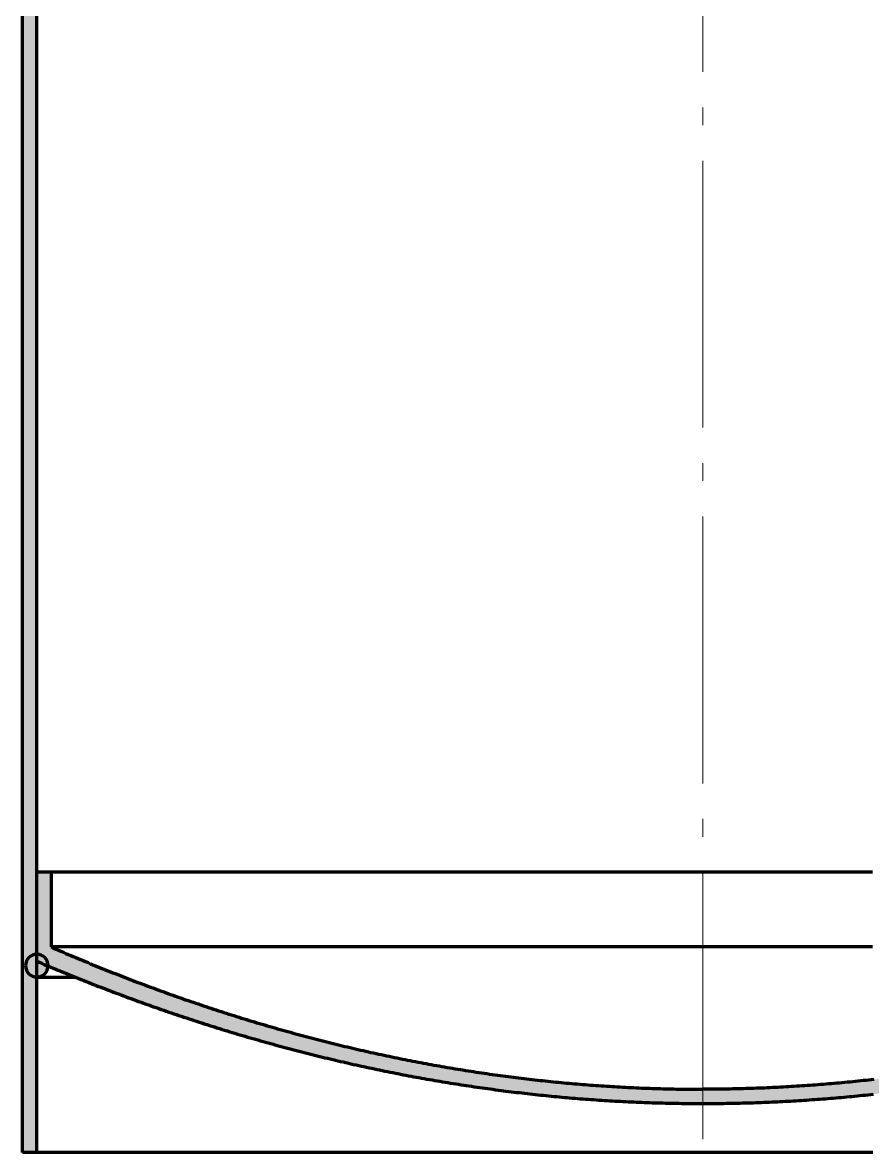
# Model space of a CAD drawing. Header units: millimetres. Extents: x 0 to 1554, y 0 to 420.
# Drawn here: x 203.2 to 251, y 147.6 to 211.1 of the extents above; entities that cross this region are included whole.
import ezdxf

# ---------------------------------------------------------------- set-up
doc = ezdxf.new("R2010")
doc.units = ezdxf.units.MM
doc.linetypes.add('IRAM-F-TRAZO-PUNTO', pattern=[20, 15, -2, 1, -2])
for name, color, linetype, lineweight in [('01-VISIBLE', 7, 'CONTINUOUS', 70), ('03-EJE', 1, 'IRAM-F-TRAZO-PUNTO', 18), ('05-RAYADO', 8, 'CONTINUOUS', 18)]:
    doc.layers.add(name, color=color, linetype=linetype, lineweight=lineweight)

msp = doc.modelspace()

# ---------------------------------------------------------------- hatches: boundary and pattern name
at = {"layer": '05-RAYADO'}
h = msp.add_hatch(color=7, dxfattribs=at)
h.dxf.hatch_style = 1
h.paths.add_polyline_path([(204.05, 147.625), (203.25, 147.625), (203.25, 305.768), (204.05, 308.268), (204.05, 311.268), (204.85, 311.268), (204.85, 308.268), (204.05, 305.768)])
h = msp.add_hatch(color=7, dxfattribs=at)
h.dxf.hatch_style = 1
h.paths.add_polyline_path([(278.95, 158.375), (278.858, 158.336), (278.766, 158.296), (278.674, 158.257), (278.581, 158.218), (278.489, 158.179), (278.397, 158.14), (278.304, 158.102), (278.212, 158.063), (278.12, 158.024), (278.027, 157.986), (277.935, 157.947), (277.842, 157.909), (277.75, 157.87), (277.657, 157.832), (277.565, 157.794), (277.472, 157.756), (277.379, 157.718), (277.287, 157.68), (277.194, 157.642), (277.101, 157.605), (277.008, 157.567), (276.915, 157.529), (276.822, 157.492), (276.73, 157.454), (276.637, 157.417), (276.544, 157.38), (276.451, 157.343), (276.358, 157.306), (276.264, 157.269), (276.171, 157.232), (276.078, 157.195), (275.985, 157.158), (275.892, 157.122), (275.799, 157.085), (275.705, 157.049), (275.612, 157.012), (275.519, 156.976), (275.425, 156.94), (275.332, 156.904), (275.238, 156.868), (275.145, 156.832), (275.051, 156.796), (274.958, 156.76), (274.864, 156.725), (274.771, 156.689), (274.677, 156.654), (274.583, 156.618), (274.489, 156.583), (274.396, 156.548), (274.302, 156.512), (274.208, 156.477), (274.114, 156.442), (274.02, 156.408), (273.926, 156.373), (273.833, 156.338), (273.739, 156.303), (273.645, 156.269), (273.55, 156.234), (273.456, 156.2), (273.362, 156.166), (273.268, 156.132), (273.174, 156.098), (273.08, 156.064), (272.985, 156.03), (272.891, 155.996), (272.797, 155.962), (272.703, 155.929), (272.608, 155.895), (272.514, 155.862), (272.419, 155.828), (272.325, 155.795), (272.23, 155.762), (272.136, 155.729), (272.041, 155.696), (271.947, 155.663), (271.852, 155.63), (271.757, 155.597), (271.663, 155.565), (271.568, 155.532), (271.473, 155.5), (271.378, 155.467), (271.284, 155.435), (271.189, 155.403), (271.094, 155.371), (270.999, 155.339), (270.904, 155.307), (270.809, 155.275), (270.714, 155.243), (270.619, 155.212), (270.524, 155.18), (270.429, 155.149), (270.334, 155.117), (270.239, 155.086), (270.143, 155.055), (270.048, 155.024), (269.953, 154.993), (269.858, 154.962), (269.762, 154.931), (269.667, 154.901), (269.572, 154.87), (269.476, 154.839), (269.381, 154.809), (269.285, 154.779), (269.19, 154.749), (269.094, 154.718), (268.999, 154.688), (268.903, 154.658), (268.808, 154.629), (268.712, 154.599), (268.616, 154.569), (268.521, 154.54), (268.425, 154.51), (268.329, 154.481), (268.233, 154.452), (268.138, 154.422), (268.042, 154.393), (267.946, 154.364), (267.85, 154.335), (267.754, 154.307), (267.658, 154.278), (267.562, 154.249), (267.466, 154.221), (267.37, 154.193), (267.274, 154.164), (267.178, 154.136), (267.082, 154.108), (266.986, 154.08), (266.889, 154.052), (266.793, 154.024), (266.697, 153.996), (266.601, 153.969), (266.504, 153.941), (266.408, 153.914), (266.312, 153.887), (266.215, 153.859), (266.119, 153.832), (266.022, 153.805), (265.926, 153.778), (265.829, 153.751), (265.733, 153.725), (265.636, 153.698), (265.54, 153.671), (265.443, 153.645), (265.347, 153.619), (265.25, 153.592), (265.153, 153.566), (265.057, 153.54), (264.96, 153.514), (264.863, 153.488), (264.766, 153.463), (264.669, 153.437), (264.573, 153.412), (264.476, 153.386), (264.379, 153.361), (264.282, 153.336), (264.185, 153.31), (264.088, 153.285), (263.991, 153.26), (263.894, 153.236), (263.797, 153.211), (263.7, 153.186), (263.603, 153.162), (263.506, 153.137), (263.408, 153.113), (263.311, 153.089), (263.214, 153.064), (263.117, 153.04), (263.02, 153.017), (262.922, 152.993), (262.825, 152.969), (262.728, 152.945), (262.63, 152.922), (262.533, 152.898), (262.436, 152.875), (262.338, 152.852), (262.241, 152.829), (262.143, 152.806), (262.046, 152.783), (261.948, 152.76), (261.851, 152.737), (261.753, 152.715), (261.655, 152.692), (261.558, 152.67), (261.46, 152.648), (261.362, 152.625), (261.265, 152.603), (261.167, 152.581), (261.069, 152.559), (260.972, 152.538), (260.874, 152.516), (260.776, 152.494), (260.678, 152.473), (260.58, 152.452), (260.482, 152.43), (260.385, 152.409), (260.287, 152.388), (260.189, 152.367), (260.091, 152.346), (259.993, 152.326), (259.895, 152.305), (259.797, 152.285), (259.699, 152.264), (259.601, 152.244), (259.502, 152.224), (259.404, 152.204), (259.306, 152.184), (259.208, 152.164), (259.11, 152.144), (259.012, 152.124), (258.913, 152.105), (258.815, 152.085), (258.717, 152.066), (258.619, 152.047), (258.52, 152.027), (258.422, 152.008), (258.324, 151.989), (258.225, 151.971), (258.127, 151.952), (258.028, 151.933), (257.93, 151.915), (257.832, 151.896), (257.733, 151.878), (257.635, 151.86), (257.536, 151.842), (257.438, 151.824), (257.339, 151.806), (257.24, 151.788), (257.142, 151.771), (257.043, 151.753), (256.945, 151.736), (256.846, 151.718), (256.747, 151.701), (256.649, 151.684), (256.55, 151.667), (256.451, 151.65), (256.352, 151.633), (256.254, 151.617), (256.155, 151.6), (256.056, 151.584), (255.957, 151.567), (255.858, 151.551), (255.76, 151.535), (255.661, 151.519), (255.562, 151.503), (255.463, 151.487), (255.364, 151.471), (255.265, 151.456), (255.166, 151.44), (255.067, 151.425), (254.968, 151.41), (254.869, 151.395), (254.77, 151.379), (254.671, 151.365), (254.572, 151.35), (254.473, 151.335), (254.374, 151.32), (254.275, 151.306), (254.176, 151.292), (254.077, 151.277), (253.977, 151.263), (253.878, 151.249), (253.779, 151.235), (253.68, 151.221), (253.581, 151.207), (253.481, 151.194), (253.382, 151.18), (253.283, 151.167), (253.184, 151.154), (253.084, 151.14), (252.985, 151.127), (252.886, 151.114), (252.786, 151.102), (252.687, 151.089), (252.588, 151.076), (252.488, 151.064), (252.389, 151.051), (252.29, 151.039), (252.19, 151.027), (252.091, 151.015), (251.991, 151.003), (251.892, 150.991), (251.792, 150.979), (251.693, 150.968), (251.593, 150.956), (251.494, 150.945), (251.394, 150.933), (251.295, 150.922), (251.195, 150.911), (251.096, 150.9), (250.996, 150.889), (250.897, 150.879), (250.797, 150.868), (250.697, 150.858), (250.598, 150.847), (250.498, 150.837), (250.399, 150.827), (250.299, 150.817), (250.199, 150.807), (250.1, 150.797), (250, 150.787), (249.9, 150.778), (249.801, 150.768), (249.701, 150.759), (249.601, 150.749), (249.501, 150.74), (249.402, 150.731), (249.302, 150.722), (249.202, 150.713), (249.102, 150.705), (249.003, 150.696), (248.903, 150.688), (248.803, 150.679), (248.703, 150.671), (248.603, 150.663), (248.503, 150.655), (248.404, 150.647), (248.304, 150.639), (248.204, 150.631), (248.104, 150.624), (248.004, 150.616), (247.904, 150.609), (247.804, 150.602), (247.704, 150.595), (247.605, 150.588), (247.505, 150.581), (247.405, 150.574), (247.305, 150.567), (247.205, 150.561), (247.105, 150.554), (247.005, 150.548), (246.905, 150.542), (246.805, 150.536), (246.705, 150.53), (246.605, 150.524), (246.505, 150.518), (246.405, 150.512), (246.305, 150.507), (246.205, 150.501), (246.105, 150.496), (246.005, 150.491), (245.905, 150.486), (245.805, 150.481), (245.705, 150.476), (245.605, 150.471), (245.505, 150.466), (245.405, 150.462), (245.305, 150.458), (245.205, 150.453), (245.105, 150.449), (245.005, 150.445), (244.904, 150.441), (244.804, 150.437), (244.704, 150.434), (244.604, 150.43), (244.504, 150.426), (244.404, 150.423), (244.304, 150.42), (244.204, 150.417), (244.104, 150.414), (244.004, 150.411), (243.903, 150.408), (243.803, 150.405), (243.703, 150.403), (243.603, 150.4), (243.503, 150.398), (243.403, 150.396), (243.303, 150.393), (243.203, 150.391), (243.102, 150.39), (243.002, 150.388), (242.902, 150.386), (242.802, 150.385), (242.702, 150.383), (242.602, 150.382), (242.502, 150.381), (242.401, 150.38), (242.301, 150.379), (242.201, 150.378), (242.101, 150.377), (242.001, 150.376), (241.901, 150.376), (241.8, 150.375), (241.7, 150.375), (241.6, 150.375), (241.5, 150.375), (241.4, 150.375), (241.3, 150.375), (241.2, 150.375), (241.099, 150.376), (240.999, 150.376), (240.899, 150.377), (240.799, 150.378), (240.699, 150.379), (240.599, 150.38), (240.498, 150.381), (240.398, 150.382), (240.298, 150.383), (240.198, 150.385), (240.098, 150.386), (239.998, 150.388), (239.898, 150.39), (239.797, 150.391), (239.697, 150.393), (239.597, 150.396), (239.497, 150.398), (239.397, 150.4), (239.297, 150.403), (239.197, 150.405), (239.097, 150.408), (238.996, 150.411), (238.896, 150.414), (238.796, 150.417), (238.696, 150.42), (238.596, 150.423), (238.496, 150.426), (238.396, 150.43), (238.296, 150.434), (238.196, 150.437), (238.096, 150.441), (237.995, 150.445), (237.895, 150.449), (237.795, 150.453), (237.695, 150.458), (237.595, 150.462), (237.495, 150.466), (237.395, 150.471), (237.295, 150.476), (237.195, 150.481), (237.095, 150.486), (236.995, 150.491), (236.895, 150.496), (236.795, 150.501), (236.695, 150.507), (236.595, 150.512), (236.495, 150.518), (236.395, 150.524), (236.295, 150.53), (236.195, 150.536), (236.095, 150.542), (235.995, 150.548), (235.895, 150.554), (235.795, 150.561), (235.695, 150.567), (235.595, 150.574), (235.495, 150.581), (235.395, 150.588), (235.296, 150.595), (235.196, 150.602), (235.096, 150.609), (234.996, 150.616), (234.896, 150.624), (234.796, 150.631), (234.696, 150.639), (234.596, 150.647), (234.497, 150.655), (234.397, 150.663), (234.297, 150.671), (234.197, 150.679), (234.097, 150.688), (233.997, 150.696), (233.898, 150.705), (233.798, 150.713), (233.698, 150.722), (233.598, 150.731), (233.499, 150.74), (233.399, 150.749), (233.299, 150.759), (233.199, 150.768), (233.1, 150.778), (233, 150.787), (232.9, 150.797), (232.801, 150.807), (232.701, 150.817), (232.601, 150.827), (232.502, 150.837), (232.402, 150.847), (232.303, 150.858), (232.203, 150.868), (232.103, 150.879), (232.004, 150.889), (231.904, 150.9), (231.805, 150.911), (231.705, 150.922), (231.606, 150.933), (231.506, 150.945), (231.407, 150.956), (231.307, 150.968), (231.208, 150.979), (231.108, 150.991), (231.009, 151.003), (230.909, 151.015), (230.81, 151.027), (230.71, 151.039), (230.611, 151.051), (230.512, 151.064), (230.412, 151.076), (230.313, 151.089), (230.214, 151.102), (230.114, 151.114), (230.015, 151.127), (229.916, 151.14), (229.816, 151.154), (229.717, 151.167), (229.618, 151.18), (229.519, 151.194), (229.419, 151.207), (229.32, 151.221), (229.221, 151.235), (229.122, 151.249), (229.023, 151.263), (228.923, 151.277), (228.824, 151.292), (228.725, 151.306), (228.626, 151.32), (228.527, 151.335), (228.428, 151.35), (228.329, 151.365), (228.23, 151.379), (228.131, 151.395), (228.032, 151.41), (227.933, 151.425), (227.834, 151.44), (227.735, 151.456), (227.636, 151.471), (227.537, 151.487), (227.438, 151.503), (227.339, 151.519), (227.24, 151.535), (227.142, 151.551), (227.043, 151.567), (226.944, 151.584), (226.845, 151.6), (226.746, 151.617), (226.648, 151.633), (226.549, 151.65), (226.45, 151.667), (226.351, 151.684), (226.253, 151.701), (226.154, 151.718), (226.055, 151.736), (225.957, 151.753), (225.858, 151.771), (225.76, 151.788), (225.661, 151.806), (225.562, 151.824), (225.464, 151.842), (225.365, 151.86), (225.267, 151.878), (225.168, 151.896), (225.07, 151.915), (224.972, 151.933), (224.873, 151.952), (224.775, 151.971), (224.676, 151.989), (224.578, 152.008), (224.48, 152.027), (224.381, 152.047), (224.283, 152.066), (224.185, 152.085), (224.087, 152.105), (223.988, 152.124), (223.89, 152.144), (223.792, 152.164), (223.694, 152.184), (223.596, 152.204), (223.498, 152.224), (223.399, 152.244), (223.301, 152.264), (223.203, 152.285), (223.105, 152.305), (223.007, 152.326), (222.909, 152.346), (222.811, 152.367), (222.713, 152.388), (222.615, 152.409), (222.518, 152.43), (222.42, 152.452), (222.322, 152.473), (222.224, 152.494), (222.126, 152.516), (222.028, 152.538), (221.931, 152.559), (221.833, 152.581), (221.735, 152.603), (221.638, 152.625), (221.54, 152.648), (221.442, 152.67), (221.345, 152.692), (221.247, 152.715), (221.149, 152.737), (221.052, 152.76), (220.954, 152.783), (220.857, 152.806), (220.759, 152.829), (220.662, 152.852), (220.564, 152.875), (220.467, 152.898), (220.37, 152.922), (220.272, 152.945), (220.175, 152.969), (220.078, 152.993), (219.98, 153.017), (219.883, 153.04), (219.786, 153.064), (219.689, 153.089), (219.592, 153.113), (219.494, 153.137), (219.397, 153.162), (219.3, 153.186), (219.203, 153.211), (219.106, 153.236), (219.009, 153.26), (218.912, 153.285), (218.815, 153.31), (218.718, 153.336), (218.621, 153.361), (218.524, 153.386), (218.427, 153.412), (218.331, 153.437), (218.234, 153.463), (218.137, 153.488), (218.04, 153.514), (217.943, 153.54), (217.847, 153.566), (217.75, 153.592), (217.653, 153.619), (217.557, 153.645), (217.46, 153.671), (217.364, 153.698), (217.267, 153.725), (217.171, 153.751), (217.074, 153.778), (216.978, 153.805), (216.881, 153.832), (216.785, 153.859), (216.688, 153.887), (216.592, 153.914), (216.496, 153.941), (216.399, 153.969), (216.303, 153.996), (216.207, 154.024), (216.111, 154.052), (216.014, 154.08), (215.918, 154.108), (215.822, 154.136), (215.726, 154.164), (215.63, 154.193), (215.534, 154.221), (215.438, 154.249), (215.342, 154.278), (215.246, 154.307), (215.15, 154.335), (215.054, 154.364), (214.958, 154.393), (214.862, 154.422), (214.767, 154.452), (214.671, 154.481), (214.575, 154.51), (214.479, 154.54), (214.384, 154.569), (214.288, 154.599), (214.192, 154.629), (214.097, 154.658), (214.001, 154.688), (213.906, 154.718), (213.81, 154.749), (213.715, 154.779), (213.619, 154.809), (213.524, 154.839), (213.428, 154.87), (213.333, 154.901), (213.238, 154.931), (213.142, 154.962), (213.047, 154.993), (212.952, 155.024), (212.857, 155.055), (212.761, 155.086), (212.666, 155.117), (212.571, 155.149), (212.476, 155.18), (212.381, 155.212), (212.286, 155.243), (212.191, 155.275), (212.096, 155.307), (212.001, 155.339), (211.906, 155.371), (211.811, 155.403), (211.716, 155.435), (211.622, 155.467), (211.527, 155.5), (211.432, 155.532), (211.337, 155.565), (211.243, 155.597), (211.148, 155.63), (211.053, 155.663), (210.959, 155.696), (210.864, 155.729), (210.77, 155.762), (210.675, 155.795), (210.581, 155.828), (210.486, 155.862), (210.392, 155.895), (210.297, 155.929), (210.203, 155.962), (210.109, 155.996), (210.015, 156.03), (209.92, 156.064), (209.826, 156.098), (209.732, 156.132), (209.638, 156.166), (209.544, 156.2), (209.45, 156.234), (209.355, 156.269), (209.261, 156.303), (209.167, 156.338), (209.074, 156.373), (208.98, 156.408), (208.886, 156.442), (208.792, 156.477), (208.698, 156.512), (208.604, 156.548), (208.511, 156.583), (208.417, 156.618), (208.323, 156.654), (208.229, 156.689), (208.136, 156.725), (208.042, 156.76), (207.949, 156.796), (207.855, 156.832), (207.762, 156.868), (207.668, 156.904), (207.575, 156.94), (207.481, 156.976), (207.388, 157.012), (207.295, 157.049), (207.201, 157.085), (207.108, 157.122), (207.015, 157.158), (206.922, 157.195), (206.829, 157.232), (206.736, 157.269), (206.642, 157.306), (206.549, 157.343), (206.456, 157.38), (206.363, 157.417), (206.27, 157.454), (206.178, 157.492), (206.085, 157.529), (205.992, 157.567), (205.899, 157.605), (205.806, 157.642), (205.713, 157.68), (205.621, 157.718), (205.528, 157.756), (205.435, 157.794), (205.343, 157.832), (205.25, 157.87), (205.158, 157.909), (205.065, 157.947), (204.973, 157.986), (204.88, 158.024), (204.788, 158.063), (204.696, 158.102), (204.603, 158.14), (204.511, 158.179), (204.419, 158.218), (204.326, 158.257), (204.234, 158.296), (204.142, 158.336), (204.05, 158.375), (204.05, 163.375), (204.85, 163.375), (204.85, 159.175), (204.942, 159.135), (205.034, 159.095), (205.126, 159.055), (205.218, 159.015), (205.31, 158.976), (205.402, 158.936), (205.494, 158.896), (205.586, 158.857), (205.678, 158.818), (205.77, 158.778), (205.863, 158.739), (205.955, 158.7), (206.047, 158.661), (206.139, 158.622), (206.232, 158.583), (206.324, 158.544), (206.417, 158.506), (206.509, 158.467), (206.602, 158.429), (206.694, 158.39), (206.787, 158.352), (206.88, 158.314), (206.972, 158.275), (207.065, 158.237), (207.158, 158.199), (207.25, 158.161), (207.343, 158.124), (207.436, 158.086), (207.529, 158.048), (207.622, 158.011), (207.715, 157.973), (207.808, 157.936), (207.901, 157.899), (207.994, 157.861), (208.087, 157.824), (208.18, 157.787), (208.273, 157.75), (208.367, 157.713), (208.46, 157.677), (208.553, 157.64), (208.646, 157.603), (208.74, 157.567), (208.833, 157.531), (208.927, 157.494), (209.02, 157.458), (209.113, 157.422), (209.207, 157.386), (209.301, 157.35), (209.394, 157.314), (209.488, 157.278), (209.581, 157.243), (209.675, 157.207), (209.769, 157.172), (209.863, 157.136), (209.956, 157.101), (210.05, 157.066), (210.144, 157.031), (210.238, 156.996), (210.332, 156.961), (210.426, 156.926), (210.52, 156.891), (210.614, 156.857), (210.708, 156.822), (210.802, 156.788), (210.896, 156.753), (210.99, 156.719), (211.085, 156.685), (211.179, 156.651), (211.273, 156.617), (211.367, 156.583), (211.462, 156.549), (211.556, 156.515), (211.651, 156.482), (211.745, 156.448), (211.84, 156.415), (211.934, 156.381), (212.029, 156.348), (212.123, 156.315), (212.218, 156.282), (212.312, 156.249), (212.407, 156.216), (212.502, 156.183), (212.597, 156.151), (212.691, 156.118), (212.786, 156.085), (212.881, 156.053), (212.976, 156.021), (213.071, 155.989), (213.166, 155.957), (213.261, 155.925), (213.356, 155.893), (213.451, 155.861), (213.546, 155.829), (213.641, 155.797), (213.736, 155.766), (213.831, 155.735), (213.926, 155.703), (214.022, 155.672), (214.117, 155.641), (214.212, 155.61), (214.308, 155.579), (214.403, 155.548), (214.498, 155.517), (214.594, 155.487), (214.689, 155.456), (214.785, 155.426), (214.88, 155.395), (214.976, 155.365), (215.071, 155.335), (215.167, 155.305), (215.263, 155.275), (215.358, 155.245), (215.454, 155.215), (215.55, 155.186), (215.645, 155.156), (215.741, 155.127), (215.837, 155.097), (215.933, 155.068), (216.029, 155.039), (216.125, 155.01), (216.221, 154.981), (216.317, 154.952), (216.413, 154.923), (216.509, 154.895), (216.605, 154.866), (216.701, 154.838), (216.797, 154.809), (216.893, 154.781), (216.989, 154.753), (217.086, 154.725), (217.182, 154.697), (217.278, 154.669), (217.374, 154.642), (217.471, 154.614), (217.567, 154.586), (217.663, 154.559), (217.76, 154.532), (217.856, 154.504), (217.953, 154.477), (218.049, 154.45), (218.146, 154.423), (218.242, 154.397), (218.339, 154.37), (218.436, 154.343), (218.532, 154.317), (218.629, 154.29), (218.726, 154.264), (218.822, 154.238), (218.919, 154.212), (219.016, 154.186), (219.113, 154.16), (219.21, 154.134), (219.307, 154.109), (219.403, 154.083), (219.5, 154.058), (219.597, 154.032), (219.694, 154.007), (219.791, 153.982), (219.888, 153.957), (219.985, 153.932), (220.083, 153.907), (220.18, 153.882), (220.277, 153.858), (220.374, 153.833), (220.471, 153.809), (220.568, 153.784), (220.666, 153.76), (220.763, 153.736), (220.86, 153.712), (220.958, 153.688), (221.055, 153.665), (221.152, 153.641), (221.25, 153.617), (221.347, 153.594), (221.445, 153.571), (221.542, 153.547), (221.64, 153.524), (221.737, 153.501), (221.835, 153.478), (221.932, 153.455), (222.03, 153.433), (222.128, 153.41), (222.225, 153.388), (222.323, 153.365), (222.421, 153.343), (222.518, 153.321), (222.616, 153.299), (222.714, 153.277), (222.812, 153.255), (222.91, 153.233), (223.008, 153.212), (223.105, 153.19), (223.203, 153.169), (223.301, 153.148), (223.399, 153.126), (223.497, 153.105), (223.595, 153.084), (223.693, 153.063), (223.791, 153.043), (223.889, 153.022), (223.987, 153.002), (224.086, 152.981), (224.184, 152.961), (224.282, 152.941), (224.38, 152.921), (224.478, 152.901), (224.577, 152.881), (224.675, 152.861), (224.773, 152.841), (224.871, 152.822), (224.97, 152.802), (225.068, 152.783), (225.166, 152.764), (225.265, 152.745), (225.363, 152.726), (225.462, 152.707), (225.56, 152.688), (225.659, 152.67), (225.757, 152.651), (225.856, 152.633), (225.954, 152.614), (226.053, 152.596), (226.151, 152.578), (226.25, 152.56), (226.348, 152.542), (226.447, 152.525), (226.546, 152.507), (226.644, 152.489), (226.743, 152.472), (226.842, 152.455), (226.941, 152.438), (227.039, 152.42), (227.138, 152.403), (227.237, 152.387), (227.336, 152.37), (227.435, 152.353), (227.533, 152.337), (227.632, 152.32), (227.731, 152.304), (227.83, 152.288), (227.929, 152.272), (228.028, 152.256), (228.127, 152.24), (228.226, 152.224), (228.325, 152.209), (228.424, 152.193), (228.523, 152.178), (228.622, 152.163), (228.721, 152.148), (228.82, 152.133), (228.919, 152.118), (229.018, 152.103), (229.117, 152.088), (229.217, 152.074), (229.316, 152.059), (229.415, 152.045), (229.514, 152.031), (229.613, 152.017), (229.713, 152.003), (229.812, 151.989), (229.911, 151.975), (230.01, 151.961), (230.11, 151.948), (230.209, 151.934), (230.308, 151.921), (230.408, 151.908), (230.507, 151.895), (230.607, 151.882), (230.706, 151.869), (230.805, 151.856), (230.905, 151.844), (231.004, 151.831), (231.104, 151.819), (231.203, 151.806), (231.303, 151.794), (231.402, 151.782), (231.502, 151.77), (231.601, 151.759), (231.701, 151.747), (231.8, 151.735), (231.9, 151.724), (231.999, 151.713), (232.099, 151.701), (232.199, 151.69), (232.298, 151.679), (232.398, 151.668), (232.497, 151.658), (232.597, 151.647), (232.697, 151.637), (232.796, 151.626), (232.896, 151.616), (232.996, 151.606), (233.096, 151.596), (233.195, 151.586), (233.295, 151.576), (233.395, 151.566), (233.495, 151.557), (233.594, 151.547), (233.694, 151.538), (233.794, 151.529), (233.894, 151.52), (233.993, 151.511), (234.093, 151.502), (234.193, 151.493), (234.293, 151.484), (234.393, 151.476), (234.493, 151.467), (234.593, 151.459), (234.692, 151.451), (234.792, 151.443), (234.892, 151.435), (234.992, 151.427), (235.092, 151.42), (235.192, 151.412), (235.292, 151.405), (235.392, 151.397), (235.492, 151.39), (235.592, 151.383), (235.692, 151.376), (235.792, 151.369), (235.892, 151.362), (235.992, 151.356), (236.092, 151.349), (236.192, 151.343), (236.292, 151.337), (236.392, 151.33), (236.492, 151.324), (236.592, 151.318), (236.692, 151.313), (236.792, 151.307), (236.892, 151.301), (236.992, 151.296), (237.092, 151.291), (237.192, 151.286), (237.293, 151.28), (237.393, 151.275), (237.493, 151.271), (237.593, 151.266), (237.693, 151.261), (237.793, 151.257), (237.893, 151.252), (237.993, 151.248), (238.093, 151.244), (238.194, 151.24), (238.294, 151.236), (238.394, 151.232), (238.494, 151.229), (238.594, 151.225), (238.694, 151.222), (238.795, 151.219), (238.895, 151.215), (238.995, 151.212), (239.095, 151.209), (239.195, 151.207), (239.295, 151.204), (239.396, 151.201), (239.496, 151.199), (239.596, 151.197), (239.696, 151.194), (239.796, 151.192), (239.897, 151.19), (239.997, 151.188), (240.097, 151.187), (240.197, 151.185), (240.297, 151.184), (240.398, 151.182), (240.498, 151.181), (240.598, 151.18), (240.698, 151.179), (240.798, 151.178), (240.899, 151.177), (240.999, 151.176), (241.099, 151.176), (241.199, 151.176), (241.3, 151.175), (241.4, 151.175), (241.5, 151.175), (241.6, 151.175), (241.7, 151.175), (241.801, 151.176), (241.901, 151.176), (242.001, 151.176), (242.101, 151.177), (242.202, 151.178), (242.302, 151.179), (242.402, 151.18), (242.502, 151.181), (242.602, 151.182), (242.703, 151.184), (242.803, 151.185), (242.903, 151.187), (243.003, 151.188), (243.103, 151.19), (243.204, 151.192), (243.304, 151.194), (243.404, 151.197), (243.504, 151.199), (243.604, 151.201), (243.705, 151.204), (243.805, 151.207), (243.905, 151.209), (244.005, 151.212), (244.105, 151.215), (244.205, 151.219), (244.306, 151.222), (244.406, 151.225), (244.506, 151.229), (244.606, 151.232), (244.706, 151.236), (244.806, 151.24), (244.907, 151.244), (245.007, 151.248), (245.107, 151.252), (245.207, 151.257), (245.307, 151.261), (245.407, 151.266), (245.507, 151.271), (245.607, 151.275), (245.707, 151.28), (245.808, 151.286), (245.908, 151.291), (246.008, 151.296), (246.108, 151.301), (246.208, 151.307), (246.308, 151.313), (246.408, 151.318), (246.508, 151.324), (246.608, 151.33), (246.708, 151.337), (246.808, 151.343), (246.908, 151.349), (247.008, 151.356), (247.108, 151.362), (247.208, 151.369), (247.308, 151.376), (247.408, 151.383), (247.508, 151.39), (247.608, 151.397), (247.708, 151.405), (247.808, 151.412), (247.908, 151.42), (248.008, 151.427), (248.108, 151.435), (248.208, 151.443), (248.308, 151.451), (248.407, 151.459), (248.507, 151.467), (248.607, 151.476), (248.707, 151.484), (248.807, 151.493), (248.907, 151.502), (249.007, 151.511), (249.106, 151.52), (249.206, 151.529), (249.306, 151.538), (249.406, 151.547), (249.505, 151.557), (249.605, 151.566), (249.705, 151.576), (249.805, 151.586), (249.904, 151.596), (250.004, 151.606), (250.104, 151.616), (250.204, 151.626), (250.303, 151.637), (250.403, 151.647), (250.503, 151.658), (250.602, 151.668), (250.702, 151.679), (250.801, 151.69), (250.901, 151.701), (251.001, 151.713), (251.1, 151.724), (251.2, 151.735), (251.299, 151.747), (251.399, 151.759), (251.498, 151.77), (251.598, 151.782), (251.697, 151.794), (251.797, 151.806), (251.896, 151.819), (251.996, 151.831), (252.095, 151.844), (252.195, 151.856), (252.294, 151.869), (252.393, 151.882), (252.493, 151.895), (252.592, 151.908), (252.692, 151.921), (252.791, 151.934), (252.89, 151.948), (252.99, 151.961), (253.089, 151.975), (253.188, 151.989), (253.287, 152.003), (253.387, 152.017), (253.486, 152.031), (253.585, 152.045), (253.684, 152.059), (253.783, 152.074), (253.883, 152.088), (253.982, 152.103), (254.081, 152.118), (254.18, 152.133), (254.279, 152.148), (254.378, 152.163), (254.477, 152.178), (254.576, 152.193), (254.675, 152.209), (254.774, 152.224), (254.873, 152.24), (254.972, 152.256), (255.071, 152.272), (255.17, 152.288), (255.269, 152.304), (255.368, 152.32), (255.467, 152.337), (255.565, 152.353), (255.664, 152.37), (255.763, 152.387), (255.862, 152.403), (255.961, 152.42), (256.059, 152.438), (256.158, 152.455), (256.257, 152.472), (256.356, 152.489), (256.454, 152.507), (256.553, 152.525), (256.652, 152.542), (256.75, 152.56), (256.849, 152.578), (256.947, 152.596), (257.046, 152.614), (257.144, 152.633), (257.243, 152.651), (257.341, 152.67), (257.44, 152.688), (257.538, 152.707), (257.637, 152.726), (257.735, 152.745), (257.834, 152.764), (257.932, 152.783), (258.03, 152.802), (258.129, 152.822), (258.227, 152.841), (258.325, 152.861), (258.423, 152.881), (258.522, 152.901), (258.62, 152.921), (258.718, 152.941), (258.816, 152.961), (258.914, 152.981), (259.013, 153.002), (259.111, 153.022), (259.209, 153.043), (259.307, 153.063), (259.405, 153.084), (259.503, 153.105), (259.601, 153.126), (259.699, 153.148), (259.797, 153.169), (259.895, 153.19), (259.992, 153.212), (260.09, 153.233), (260.188, 153.255), (260.286, 153.277), (260.384, 153.299), (260.482, 153.321), (260.579, 153.343), (260.677, 153.365), (260.775, 153.388), (260.872, 153.41), (260.97, 153.433), (261.068, 153.455), (261.165, 153.478), (261.263, 153.501), (261.36, 153.524), (261.458, 153.547), (261.555, 153.571), (261.653, 153.594), (261.75, 153.617), (261.848, 153.641), (261.945, 153.665), (262.042, 153.688), (262.14, 153.712), (262.237, 153.736), (262.334, 153.76), (262.432, 153.784), (262.529, 153.809), (262.626, 153.833), (262.723, 153.858), (262.82, 153.882), (262.917, 153.907), (263.015, 153.932), (263.112, 153.957), (263.209, 153.982), (263.306, 154.007), (263.403, 154.032), (263.5, 154.058), (263.597, 154.083), (263.693, 154.109), (263.79, 154.134), (263.887, 154.16), (263.984, 154.186), (264.081, 154.212), (264.178, 154.238), (264.274, 154.264), (264.371, 154.29), (264.468, 154.317), (264.564, 154.343), (264.661, 154.37), (264.758, 154.397), (264.854, 154.423), (264.951, 154.45), (265.047, 154.477), (265.144, 154.504), (265.24, 154.532), (265.337, 154.559), (265.433, 154.586), (265.529, 154.614), (265.626, 154.642), (265.722, 154.669), (265.818, 154.697), (265.914, 154.725), (266.011, 154.753), (266.107, 154.781), (266.203, 154.809), (266.299, 154.838), (266.395, 154.866), (266.491, 154.895), (266.587, 154.923), (266.683, 154.952), (266.779, 154.981), (266.875, 155.01), (266.971, 155.039), (267.067, 155.068), (267.163, 155.097), (267.259, 155.127), (267.355, 155.156), (267.45, 155.186), (267.546, 155.215), (267.642, 155.245), (267.737, 155.275), (267.833, 155.305), (267.929, 155.335), (268.024, 155.365), (268.12, 155.395), (268.215, 155.426), (268.311, 155.456), (268.406, 155.487), (268.502, 155.517), (268.597, 155.548), (268.692, 155.579), (268.788, 155.61), (268.883, 155.641), (268.978, 155.672), (269.074, 155.703), (269.169, 155.735), (269.264, 155.766), (269.359, 155.797), (269.454, 155.829), (269.549, 155.861), (269.644, 155.893), (269.739, 155.925), (269.834, 155.957), (269.929, 155.989), (270.024, 156.021), (270.119, 156.053), (270.214, 156.085), (270.309, 156.118), (270.403, 156.151), (270.498, 156.183), (270.593, 156.216), (270.688, 156.249), (270.782, 156.282), (270.877, 156.315), (270.971, 156.348), (271.066, 156.381), (271.16, 156.415), (271.255, 156.448), (271.349, 156.482), (271.444, 156.515), (271.538, 156.549), (271.633, 156.583), (271.727, 156.617), (271.821, 156.651), (271.915, 156.685), (272.01, 156.719), (272.104, 156.753), (272.198, 156.788), (272.292, 156.822), (272.386, 156.857), (272.48, 156.891), (272.574, 156.926), (272.668, 156.961), (272.762, 156.996), (272.856, 157.031), (272.95, 157.066), (273.044, 157.101), (273.137, 157.136), (273.231, 157.172), (273.325, 157.207), (273.419, 157.243), (273.512, 157.278), (273.606, 157.314), (273.699, 157.35), (273.793, 157.386), (273.887, 157.422), (273.98, 157.458), (274.073, 157.494), (274.167, 157.531), (274.26, 157.567), (274.354, 157.603), (274.447, 157.64), (274.54, 157.677), (274.633, 157.713), (274.727, 157.75), (274.82, 157.787), (274.913, 157.824), (275.006, 157.861), (275.099, 157.899), (275.192, 157.936), (275.285, 157.973), (275.378, 158.011), (275.471, 158.048), (275.564, 158.086), (275.657, 158.124), (275.75, 158.161), (275.842, 158.199), (275.935, 158.237), (276.028, 158.275), (276.12, 158.314), (276.213, 158.352), (276.306, 158.39), (276.398, 158.429), (276.491, 158.467), (276.583, 158.506), (276.676, 158.544), (276.768, 158.583), (276.861, 158.622), (276.953, 158.661), (277.045, 158.7), (277.137, 158.739), (277.23, 158.778), (277.322, 158.818), (277.414, 158.857), (277.506, 158.896), (277.598, 158.936), (277.69, 158.976), (277.782, 159.015), (277.874, 159.055), (277.966, 159.095), (278.058, 159.135), (278.15, 159.175), (278.15, 163.375), (278.95, 163.375)])
h = msp.add_hatch(color=7, dxfattribs=at)
h.dxf.hatch_style = 1
h.paths.add_polyline_path([(203.41, 158.125), (203.418, 158.225), (203.441, 158.323), (203.48, 158.416), (203.532, 158.501), (203.597, 158.578), (203.674, 158.643), (203.759, 158.695), (203.852, 158.734), (203.95, 158.757), (204.05, 158.765), (204.15, 158.757), (204.248, 158.734), (204.341, 158.695), (204.426, 158.643), (204.503, 158.578), (204.568, 158.501), (204.62, 158.416), (204.659, 158.323), (204.682, 158.225), (204.69, 158.125), (204.682, 158.025), (204.659, 157.927), (204.62, 157.834), (204.568, 157.749), (204.503, 157.672), (204.426, 157.607), (204.341, 157.555), (204.248, 157.516), (204.15, 157.493), (204.05, 157.485), (203.95, 157.493), (203.852, 157.516), (203.759, 157.555), (203.674, 157.607), (203.597, 157.672), (203.532, 157.749), (203.48, 157.834), (203.441, 157.927), (203.418, 158.025)])

# ---------------------------------------------------------------- linework, layer by layer
at = {"layer": '01-VISIBLE'}
for p, q in [((203.25, 147.625), (203.25, 305.768)), ((204.05, 147.625), (204.05, 305.768)), ((204.85, 163.375), (204.05, 163.375)), ((204.05, 158.375), (204.05, 163.375)), ((204.85, 163.375), (204.85, 159.175)), ((204.05, 147.625), (203.25, 147.625))]:
    msp.add_line(p, q, dxfattribs=at)
for points in [[(251.029, 163.375), (250.846, 163.375), (250.662, 163.375), (250.479, 163.375), (250.296, 163.375), (250.113, 163.375), (249.929, 163.375), (249.746, 163.375), (249.563, 163.375), (249.38, 163.375), (249.196, 163.375), (249.013, 163.375), (248.83, 163.375), (248.647, 163.375), (248.463, 163.375), (248.28, 163.375), (248.097, 163.375), (247.914, 163.375), (247.73, 163.375), (247.547, 163.375), (247.364, 163.375), (247.181, 163.375), (246.998, 163.375), (246.814, 163.375), (246.631, 163.375), (246.448, 163.375), (246.264, 163.375), (246.081, 163.375), (245.898, 163.375), (245.715, 163.375), (245.531, 163.375), (245.348, 163.375), (245.165, 163.375), (244.982, 163.375), (244.798, 163.375), (244.615, 163.375), (244.432, 163.375), (244.249, 163.375), (244.065, 163.375), (243.882, 163.375), (243.699, 163.375), (243.516, 163.375), (243.332, 163.375), (243.149, 163.375), (242.966, 163.375), (242.783, 163.375), (242.599, 163.375), (242.416, 163.375), (242.233, 163.375), (242.05, 163.375), (241.867, 163.375), (241.683, 163.375), (241.5, 163.375), (241.317, 163.375), (241.133, 163.375), (240.95, 163.375), (240.767, 163.375), (240.584, 163.375), (240.4, 163.375), (240.217, 163.375), (240.034, 163.375), (239.851, 163.375), (239.667, 163.375), (239.484, 163.375), (239.301, 163.375), (239.118, 163.375), (238.934, 163.375), (238.751, 163.375), (238.568, 163.375), (238.385, 163.375), (238.201, 163.375), (238.018, 163.375), (237.835, 163.375), (237.652, 163.375), (237.469, 163.375), (237.285, 163.375), (237.102, 163.375), (236.919, 163.375), (236.736, 163.375), (236.552, 163.375), (236.369, 163.375), (236.186, 163.375), (236.002, 163.375), (235.819, 163.375), (235.636, 163.375), (235.453, 163.375), (235.269, 163.375), (235.086, 163.375), (234.903, 163.375), (234.72, 163.375), (234.536, 163.375), (234.353, 163.375), (234.17, 163.375), (233.987, 163.375), (233.804, 163.375), (233.62, 163.375), (233.437, 163.375), (233.254, 163.375), (233.071, 163.375), (232.887, 163.375), (232.704, 163.375), (232.521, 163.375), (232.338, 163.375), (232.154, 163.375), (231.971, 163.375), (231.788, 163.375), (231.605, 163.375), (231.421, 163.375), (231.238, 163.375), (231.055, 163.375), (230.871, 163.375), (230.688, 163.375), (230.505, 163.375), (230.322, 163.375), (230.138, 163.375), (229.955, 163.375), (229.772, 163.375), (229.589, 163.375), (229.405, 163.375), (229.222, 163.375), (229.039, 163.375), (228.856, 163.375), (228.672, 163.375), (228.489, 163.375), (228.306, 163.375), (228.123, 163.375), (227.939, 163.375), (227.756, 163.375), (227.573, 163.375), (227.39, 163.375), (227.206, 163.375), (227.023, 163.375), (226.84, 163.375), (226.657, 163.375), (226.474, 163.375), (226.29, 163.375), (226.107, 163.375), (225.924, 163.375), (225.74, 163.375), (225.557, 163.375), (225.374, 163.375), (225.191, 163.375), (225.007, 163.375), (224.824, 163.375), (224.641, 163.375), (224.458, 163.375), (224.274, 163.375), (224.091, 163.375), (223.908, 163.375), (223.725, 163.375), (223.541, 163.375), (223.358, 163.375), (223.175, 163.375), (222.992, 163.375), (222.808, 163.375), (222.625, 163.375), (222.442, 163.375), (222.259, 163.375), (222.076, 163.375), (221.892, 163.375), (221.709, 163.375), (221.526, 163.375), (221.343, 163.375), (221.159, 163.375), (220.976, 163.375), (220.793, 163.375), (220.609, 163.375), (220.426, 163.375), (220.243, 163.375), (220.06, 163.375), (219.876, 163.375), (219.693, 163.375), (219.51, 163.375), (219.327, 163.375), (219.143, 163.375), (218.96, 163.375), (218.777, 163.375), (218.594, 163.375), (218.41, 163.375), (218.227, 163.375), (218.044, 163.375), (217.861, 163.375), (217.677, 163.375), (217.494, 163.375), (217.311, 163.375), (217.128, 163.375), (216.945, 163.375), (216.761, 163.375), (216.578, 163.375), (216.395, 163.375), (216.212, 163.375), (216.028, 163.375), (215.845, 163.375), (215.662, 163.375), (215.478, 163.375), (215.295, 163.375), (215.112, 163.375), (214.929, 163.375), (214.745, 163.375), (214.562, 163.375), (214.379, 163.375), (214.196, 163.375), (214.012, 163.375), (213.829, 163.375), (213.646, 163.375), (213.463, 163.375), (213.279, 163.375), (213.096, 163.375), (212.913, 163.375), (212.73, 163.375), (212.546, 163.375), (212.363, 163.375), (212.18, 163.375), (211.997, 163.375), (211.813, 163.375), (211.63, 163.375), (211.447, 163.375), (211.264, 163.375), (211.081, 163.375), (210.897, 163.375), (210.714, 163.375), (210.531, 163.375), (210.347, 163.375), (210.164, 163.375), (209.981, 163.375), (209.798, 163.375), (209.614, 163.375), (209.431, 163.375), (209.248, 163.375), (209.065, 163.375), (208.881, 163.375), (208.698, 163.375), (208.515, 163.375), (208.332, 163.375), (208.148, 163.375), (207.965, 163.375), (207.782, 163.375), (207.599, 163.375), (207.416, 163.375), (207.232, 163.375), (207.049, 163.375), (206.866, 163.375), (206.683, 163.375), (206.499, 163.375), (206.316, 163.375), (206.133, 163.375), (205.95, 163.375), (205.766, 163.375), (205.583, 163.375), (205.4, 163.375), (205.216, 163.375), (205.033, 163.375), (204.85, 163.375)], [(204.85, 159.175), (204.988, 159.115), (205.126, 159.055), (205.264, 158.995), (205.402, 158.936), (205.541, 158.876), (205.679, 158.817), (205.818, 158.758), (205.956, 158.699), (206.095, 158.641), (206.234, 158.582), (206.373, 158.524), (206.511, 158.466), (206.65, 158.408), (206.789, 158.351), (206.929, 158.293), (207.068, 158.236), (207.207, 158.179), (207.347, 158.122), (207.486, 158.066), (207.626, 158.009), (207.765, 157.953), (207.905, 157.897), (208.045, 157.841), (208.185, 157.785), (208.325, 157.73), (208.465, 157.675), (208.605, 157.62), (208.745, 157.565), (208.885, 157.51), (209.026, 157.456), (209.166, 157.402), (209.306, 157.348), (209.447, 157.294), (209.588, 157.24), (209.728, 157.187), (209.869, 157.134), (210.01, 157.081), (210.151, 157.028), (210.292, 156.976), (210.433, 156.923), (210.575, 156.871), (210.716, 156.819), (210.857, 156.767), (210.999, 156.716), (211.14, 156.665), (211.282, 156.614), (211.423, 156.563), (211.565, 156.512), (211.707, 156.462), (211.849, 156.411), (211.991, 156.361), (212.133, 156.311), (212.275, 156.262), (212.417, 156.212), (212.56, 156.163), (212.702, 156.114), (212.844, 156.066), (212.987, 156.017), (213.129, 155.969), (213.272, 155.921), (213.415, 155.873), (213.558, 155.825), (213.7, 155.778), (213.843, 155.731), (213.986, 155.684), (214.129, 155.637), (214.273, 155.59), (214.416, 155.544), (214.559, 155.498), (214.702, 155.452), (214.846, 155.406), (214.989, 155.361), (215.133, 155.316), (215.277, 155.271), (215.42, 155.226), (215.564, 155.181), (215.708, 155.137), (215.852, 155.093), (215.996, 155.049), (216.14, 155.005), (216.284, 154.962), (216.428, 154.919), (216.573, 154.876), (216.717, 154.833), (216.861, 154.791), (217.006, 154.748), (217.15, 154.706), (217.295, 154.664), (217.44, 154.623), (217.584, 154.581), (217.729, 154.54), (217.874, 154.499), (218.019, 154.459), (218.164, 154.418), (218.309, 154.378), (218.454, 154.338), (218.599, 154.298), (218.745, 154.259), (218.89, 154.22), (219.035, 154.181), (219.181, 154.142), (219.326, 154.103), (219.472, 154.065), (219.617, 154.027), (219.763, 153.989), (219.909, 153.951), (220.055, 153.914), (220.201, 153.877), (220.347, 153.84), (220.493, 153.803), (220.639, 153.767), (220.785, 153.731), (220.931, 153.695), (221.077, 153.659), (221.223, 153.624), (221.37, 153.588), (221.516, 153.553), (221.663, 153.519), (221.809, 153.484), (221.956, 153.45), (222.102, 153.416), (222.249, 153.382), (222.396, 153.349), (222.543, 153.315), (222.689, 153.282), (222.836, 153.25), (222.983, 153.217), (223.13, 153.185), (223.277, 153.153), (223.425, 153.121), (223.572, 153.089), (223.719, 153.058), (223.866, 153.027), (224.014, 152.996), (224.161, 152.966), (224.308, 152.935), (224.456, 152.905), (224.604, 152.875), (224.751, 152.846), (224.899, 152.816), (225.046, 152.787), (225.194, 152.759), (225.342, 152.73), (225.49, 152.702), (225.638, 152.674), (225.786, 152.646), (225.934, 152.618), (226.082, 152.591), (226.23, 152.564), (226.378, 152.537), (226.526, 152.51), (226.674, 152.484), (226.823, 152.458), (226.971, 152.432), (227.119, 152.407), (227.268, 152.381), (227.416, 152.356), (227.564, 152.332), (227.713, 152.307), (227.862, 152.283), (228.01, 152.259), (228.159, 152.235), (228.307, 152.212), (228.456, 152.188), (228.605, 152.165), (228.754, 152.143), (228.903, 152.12), (229.052, 152.098), (229.2, 152.076), (229.349, 152.054), (229.498, 152.033), (229.647, 152.012), (229.796, 151.991), (229.946, 151.97), (230.095, 151.95), (230.244, 151.93), (230.393, 151.91), (230.542, 151.89), (230.692, 151.871), (230.841, 151.852), (230.99, 151.833), (231.14, 151.814), (231.289, 151.796), (231.439, 151.778), (231.588, 151.76), (231.738, 151.743), (231.887, 151.725), (232.037, 151.708), (232.186, 151.692), (232.336, 151.675), (232.486, 151.659), (232.635, 151.643), (232.785, 151.627), (232.935, 151.612), (233.084, 151.597), (233.234, 151.582), (233.384, 151.567), (233.534, 151.553), (233.684, 151.539), (233.834, 151.525), (233.984, 151.511), (234.133, 151.498), (234.283, 151.485), (234.433, 151.472), (234.583, 151.46), (234.733, 151.448), (234.884, 151.436), (235.034, 151.424), (235.184, 151.413), (235.334, 151.401), (235.484, 151.391), (235.634, 151.38), (235.784, 151.37), (235.934, 151.359), (236.085, 151.35), (236.235, 151.34), (236.385, 151.331), (236.535, 151.322), (236.686, 151.313), (236.836, 151.305), (236.986, 151.296), (237.137, 151.288), (237.287, 151.281), (237.437, 151.273), (237.588, 151.266), (237.738, 151.259), (237.888, 151.253), (238.039, 151.246), (238.189, 151.24), (238.34, 151.234), (238.49, 151.229), (238.64, 151.224), (238.791, 151.219), (238.941, 151.214), (239.092, 151.21), (239.242, 151.205), (239.393, 151.201), (239.543, 151.198), (239.694, 151.194), (239.844, 151.191), (239.995, 151.188), (240.145, 151.186), (240.296, 151.184), (240.446, 151.182), (240.597, 151.18), (240.747, 151.178), (240.898, 151.177), (241.048, 151.176), (241.199, 151.176), (241.349, 151.175), (241.5, 151.175)], [(251.029, 159.175), (250.846, 159.175), (250.662, 159.175), (250.479, 159.175), (250.296, 159.175), (250.113, 159.175), (249.929, 159.175), (249.746, 159.175), (249.563, 159.175), (249.38, 159.175), (249.196, 159.175), (249.013, 159.175), (248.83, 159.175), (248.647, 159.175), (248.463, 159.175), (248.28, 159.175), (248.097, 159.175), (247.914, 159.175), (247.73, 159.175), (247.547, 159.175), (247.364, 159.175), (247.181, 159.175), (246.998, 159.175), (246.814, 159.175), (246.631, 159.175), (246.448, 159.175), (246.264, 159.175), (246.081, 159.175), (245.898, 159.175), (245.715, 159.175), (245.531, 159.175), (245.348, 159.175), (245.165, 159.175), (244.982, 159.175), (244.798, 159.175), (244.615, 159.175), (244.432, 159.175), (244.249, 159.175), (244.065, 159.175), (243.882, 159.175), (243.699, 159.175), (243.516, 159.175), (243.332, 159.175), (243.149, 159.175), (242.966, 159.175), (242.783, 159.175), (242.599, 159.175), (242.416, 159.175), (242.233, 159.175), (242.05, 159.175), (241.867, 159.175), (241.683, 159.175), (241.5, 159.175), (241.317, 159.175), (241.133, 159.175), (240.95, 159.175), (240.767, 159.175), (240.584, 159.175), (240.4, 159.175), (240.217, 159.175), (240.034, 159.175), (239.851, 159.175), (239.667, 159.175), (239.484, 159.175), (239.301, 159.175), (239.118, 159.175), (238.934, 159.175), (238.751, 159.175), (238.568, 159.175), (238.385, 159.175), (238.201, 159.175), (238.018, 159.175), (237.835, 159.175), (237.652, 159.175), (237.469, 159.175), (237.285, 159.175), (237.102, 159.175), (236.919, 159.175), (236.736, 159.175), (236.552, 159.175), (236.369, 159.175), (236.186, 159.175), (236.002, 159.175), (235.819, 159.175), (235.636, 159.175), (235.453, 159.175), (235.269, 159.175), (235.086, 159.175), (234.903, 159.175), (234.72, 159.175), (234.536, 159.175), (234.353, 159.175), (234.17, 159.175), (233.987, 159.175), (233.804, 159.175), (233.62, 159.175), (233.437, 159.175), (233.254, 159.175), (233.071, 159.175), (232.887, 159.175), (232.704, 159.175), (232.521, 159.175), (232.338, 159.175), (232.154, 159.175), (231.971, 159.175), (231.788, 159.175), (231.605, 159.175), (231.421, 159.175), (231.238, 159.175), (231.055, 159.175), (230.871, 159.175), (230.688, 159.175), (230.505, 159.175), (230.322, 159.175), (230.138, 159.175), (229.955, 159.175), (229.772, 159.175), (229.589, 159.175), (229.405, 159.175), (229.222, 159.175), (229.039, 159.175), (228.856, 159.175), (228.672, 159.175), (228.489, 159.175), (228.306, 159.175), (228.123, 159.175), (227.939, 159.175), (227.756, 159.175), (227.573, 159.175), (227.39, 159.175), (227.206, 159.175), (227.023, 159.175), (226.84, 159.175), (226.657, 159.175), (226.474, 159.175), (226.29, 159.175), (226.107, 159.175), (225.924, 159.175), (225.74, 159.175), (225.557, 159.175), (225.374, 159.175), (225.191, 159.175), (225.007, 159.175), (224.824, 159.175), (224.641, 159.175), (224.458, 159.175), (224.274, 159.175), (224.091, 159.175), (223.908, 159.175), (223.725, 159.175), (223.541, 159.175), (223.358, 159.175), (223.175, 159.175), (222.992, 159.175), (222.808, 159.175), (222.625, 159.175), (222.442, 159.175), (222.259, 159.175), (222.076, 159.175), (221.892, 159.175), (221.709, 159.175), (221.526, 159.175), (221.343, 159.175), (221.159, 159.175), (220.976, 159.175), (220.793, 159.175), (220.609, 159.175), (220.426, 159.175), (220.243, 159.175), (220.06, 159.175), (219.876, 159.175), (219.693, 159.175), (219.51, 159.175), (219.327, 159.175), (219.143, 159.175), (218.96, 159.175), (218.777, 159.175), (218.594, 159.175), (218.41, 159.175), (218.227, 159.175), (218.044, 159.175), (217.861, 159.175), (217.677, 159.175), (217.494, 159.175), (217.311, 159.175), (217.128, 159.175), (216.945, 159.175), (216.761, 159.175), (216.578, 159.175), (216.395, 159.175), (216.212, 159.175), (216.028, 159.175), (215.845, 159.175), (215.662, 159.175), (215.478, 159.175), (215.295, 159.175), (215.112, 159.175), (214.929, 159.175), (214.745, 159.175), (214.562, 159.175), (214.379, 159.175), (214.196, 159.175), (214.012, 159.175), (213.829, 159.175), (213.646, 159.175), (213.463, 159.175), (213.279, 159.175), (213.096, 159.175), (212.913, 159.175), (212.73, 159.175), (212.546, 159.175), (212.363, 159.175), (212.18, 159.175), (211.997, 159.175), (211.813, 159.175), (211.63, 159.175), (211.447, 159.175), (211.264, 159.175), (211.081, 159.175), (210.897, 159.175), (210.714, 159.175), (210.531, 159.175), (210.347, 159.175), (210.164, 159.175), (209.981, 159.175), (209.798, 159.175), (209.614, 159.175), (209.431, 159.175), (209.248, 159.175), (209.065, 159.175), (208.881, 159.175), (208.698, 159.175), (208.515, 159.175), (208.332, 159.175), (208.148, 159.175), (207.965, 159.175), (207.782, 159.175), (207.599, 159.175), (207.416, 159.175), (207.232, 159.175), (207.049, 159.175), (206.866, 159.175), (206.683, 159.175), (206.499, 159.175), (206.316, 159.175), (206.133, 159.175), (205.95, 159.175), (205.766, 159.175), (205.583, 159.175), (205.4, 159.175), (205.216, 159.175), (205.033, 159.175), (204.85, 159.175)], [(204.05, 158.375), (204.188, 158.316), (204.326, 158.257), (204.464, 158.199), (204.603, 158.141), (204.741, 158.083), (204.879, 158.025), (205.018, 157.967), (205.156, 157.909), (205.295, 157.852), (205.434, 157.795), (205.572, 157.738), (205.711, 157.681), (205.85, 157.624), (205.989, 157.568), (206.128, 157.512), (206.268, 157.456), (206.407, 157.4), (206.546, 157.344), (206.686, 157.289), (206.825, 157.233), (206.965, 157.178), (207.104, 157.123), (207.244, 157.069), (207.384, 157.014), (207.524, 156.96), (207.663, 156.906), (207.804, 156.852), (207.944, 156.798), (208.084, 156.744), (208.224, 156.691), (208.364, 156.638), (208.505, 156.585), (208.645, 156.532), (208.786, 156.48), (208.926, 156.427), (209.067, 156.375), (209.208, 156.323), (209.349, 156.271), (209.489, 156.22), (209.63, 156.168), (209.771, 156.117), (209.913, 156.066), (210.054, 156.016), (210.195, 155.965), (210.336, 155.915), (210.478, 155.865), (210.619, 155.815), (210.761, 155.765), (210.902, 155.715), (211.044, 155.666), (211.186, 155.617), (211.328, 155.568), (211.47, 155.519), (211.612, 155.471), (211.754, 155.422), (211.896, 155.374), (212.038, 155.326), (212.18, 155.279), (212.322, 155.231), (212.465, 155.184), (212.607, 155.137), (212.75, 155.09), (212.892, 155.043), (213.035, 154.997), (213.178, 154.95), (213.321, 154.904), (213.464, 154.859), (213.607, 154.813), (213.75, 154.768), (213.893, 154.722), (214.036, 154.678), (214.179, 154.633), (214.322, 154.588), (214.466, 154.544), (214.609, 154.5), (214.752, 154.456), (214.896, 154.412), (215.04, 154.369), (215.183, 154.325), (215.327, 154.282), (215.471, 154.24), (215.615, 154.197), (215.759, 154.155), (215.903, 154.112), (216.047, 154.071), (216.191, 154.029), (216.335, 153.987), (216.479, 153.946), (216.623, 153.905), (216.768, 153.864), (216.912, 153.823), (217.057, 153.783), (217.201, 153.743), (217.346, 153.703), (217.491, 153.663), (217.635, 153.624), (217.78, 153.584), (217.925, 153.545), (218.07, 153.506), (218.215, 153.468), (218.36, 153.429), (218.505, 153.391), (218.65, 153.353), (218.795, 153.315), (218.941, 153.278), (219.086, 153.241), (219.231, 153.204), (219.377, 153.167), (219.522, 153.13), (219.668, 153.094), (219.814, 153.058), (219.959, 153.022), (220.105, 152.986), (220.251, 152.951), (220.397, 152.915), (220.543, 152.88), (220.688, 152.846), (220.834, 152.811), (220.981, 152.777), (221.127, 152.743), (221.273, 152.709), (221.419, 152.675), (221.565, 152.642), (221.712, 152.609), (221.858, 152.576), (222.004, 152.543), (222.151, 152.511), (222.297, 152.478), (222.444, 152.446), (222.591, 152.415), (222.737, 152.383), (222.884, 152.352), (223.031, 152.321), (223.178, 152.29), (223.325, 152.259), (223.472, 152.229), (223.619, 152.199), (223.766, 152.169), (223.913, 152.139), (224.06, 152.11), (224.207, 152.081), (224.354, 152.052), (224.502, 152.023), (224.649, 151.995), (224.796, 151.967), (224.944, 151.939), (225.091, 151.911), (225.239, 151.883), (225.386, 151.856), (225.534, 151.829), (225.681, 151.802), (225.829, 151.776), (225.977, 151.75), (226.124, 151.723), (226.272, 151.698), (226.42, 151.672), (226.568, 151.647), (226.716, 151.622), (226.864, 151.597), (227.012, 151.572), (227.16, 151.548), (227.308, 151.524), (227.456, 151.5), (227.604, 151.476), (227.753, 151.453), (227.901, 151.43), (228.049, 151.407), (228.197, 151.384), (228.346, 151.362), (228.494, 151.34), (228.643, 151.318), (228.791, 151.296), (228.94, 151.275), (229.088, 151.254), (229.237, 151.233), (229.385, 151.212), (229.534, 151.192), (229.683, 151.172), (229.831, 151.152), (229.98, 151.132), (230.129, 151.113), (230.278, 151.093), (230.427, 151.074), (230.575, 151.056), (230.724, 151.037), (230.873, 151.019), (231.022, 151.001), (231.171, 150.984), (231.32, 150.966), (231.469, 150.949), (231.618, 150.932), (231.767, 150.915), (231.917, 150.899), (232.066, 150.883), (232.215, 150.867), (232.364, 150.851), (232.513, 150.836), (232.663, 150.82), (232.812, 150.806), (232.961, 150.791), (233.111, 150.776), (233.26, 150.762), (233.409, 150.748), (233.559, 150.735), (233.708, 150.721), (233.858, 150.708), (234.007, 150.695), (234.157, 150.683), (234.306, 150.67), (234.456, 150.658), (234.605, 150.646), (234.755, 150.635), (234.905, 150.623), (235.054, 150.612), (235.204, 150.601), (235.353, 150.591), (235.503, 150.58), (235.653, 150.57), (235.803, 150.56), (235.952, 150.551), (236.102, 150.541), (236.252, 150.532), (236.402, 150.523), (236.551, 150.515), (236.701, 150.506), (236.851, 150.498), (237.001, 150.49), (237.151, 150.483), (237.301, 150.476), (237.45, 150.469), (237.6, 150.462), (237.75, 150.455), (237.9, 150.449), (238.05, 150.443), (238.2, 150.437), (238.35, 150.432), (238.5, 150.426), (238.65, 150.421), (238.8, 150.417), (238.95, 150.412), (239.1, 150.408), (239.25, 150.404), (239.4, 150.4), (239.55, 150.397), (239.7, 150.393), (239.85, 150.39), (240, 150.388), (240.15, 150.385), (240.3, 150.383), (240.45, 150.381), (240.6, 150.38), (240.75, 150.378), (240.9, 150.377), (241.05, 150.376), (241.2, 150.375), (241.35, 150.375), (241.5, 150.375)], [(204.05, 157.485), (204.203, 157.485), (204.356, 157.485), (204.509, 157.485), (204.663, 157.485), (204.816, 157.485), (204.969, 157.485), (205.122, 157.485), (205.275, 157.485), (205.429, 157.485), (205.582, 157.485), (205.735, 157.485), (205.888, 157.485), (206.041, 157.485), (206.195, 157.485)], [(251.113, 151.725), (250.963, 151.708), (250.814, 151.692), (250.664, 151.675), (250.514, 151.659), (250.365, 151.643), (250.215, 151.627), (250.065, 151.612), (249.916, 151.597), (249.766, 151.582), (249.616, 151.567), (249.466, 151.553), (249.316, 151.539), (249.166, 151.525), (249.016, 151.511), (248.867, 151.498), (248.717, 151.485), (248.567, 151.472), (248.417, 151.46), (248.267, 151.448), (248.116, 151.436), (247.966, 151.424), (247.816, 151.413), (247.666, 151.401), (247.516, 151.391), (247.366, 151.38), (247.216, 151.37), (247.066, 151.359), (246.915, 151.35), (246.765, 151.34), (246.615, 151.331), (246.465, 151.322), (246.314, 151.313), (246.164, 151.305), (246.014, 151.296), (245.863, 151.288), (245.713, 151.281), (245.563, 151.273), (245.412, 151.266), (245.262, 151.259), (245.112, 151.253), (244.961, 151.246), (244.811, 151.24), (244.66, 151.234), (244.51, 151.229), (244.36, 151.224), (244.209, 151.219), (244.059, 151.214), (243.908, 151.21), (243.758, 151.205), (243.607, 151.201), (243.457, 151.198), (243.306, 151.194), (243.156, 151.191), (243.005, 151.188), (242.855, 151.186), (242.704, 151.184), (242.554, 151.182), (242.403, 151.18), (242.253, 151.178), (242.102, 151.177), (241.952, 151.176), (241.801, 151.176), (241.651, 151.175), (241.5, 151.175)], [(241.5, 150.375), (241.65, 150.375), (241.8, 150.375), (241.95, 150.376), (242.1, 150.377), (242.25, 150.378), (242.4, 150.38), (242.55, 150.381), (242.7, 150.383), (242.85, 150.385), (243, 150.388), (243.15, 150.39), (243.3, 150.393), (243.45, 150.397), (243.6, 150.4), (243.75, 150.404), (243.9, 150.408), (244.05, 150.412), (244.2, 150.417), (244.35, 150.421), (244.5, 150.426), (244.65, 150.432), (244.8, 150.437), (244.95, 150.443), (245.1, 150.449), (245.25, 150.455), (245.4, 150.462), (245.55, 150.469), (245.699, 150.476), (245.849, 150.483), (245.999, 150.49), (246.149, 150.498), (246.299, 150.506), (246.449, 150.515), (246.598, 150.523), (246.748, 150.532), (246.898, 150.541), (247.048, 150.551), (247.197, 150.56), (247.347, 150.57), (247.497, 150.58), (247.647, 150.591), (247.796, 150.601), (247.946, 150.612), (248.095, 150.623), (248.245, 150.635), (248.395, 150.646), (248.544, 150.658), (248.694, 150.67), (248.843, 150.683), (248.993, 150.695), (249.142, 150.708), (249.292, 150.721), (249.441, 150.735), (249.591, 150.748), (249.74, 150.762), (249.889, 150.776), (250.039, 150.791), (250.188, 150.806), (250.337, 150.82), (250.487, 150.836), (250.636, 150.851), (250.785, 150.867), (250.934, 150.883), (251.083, 150.899)], [(251.05, 147.625), (250.863, 147.625), (250.675, 147.625), (250.488, 147.625), (250.301, 147.625), (250.113, 147.625), (249.926, 147.625), (249.739, 147.625), (249.552, 147.625), (249.364, 147.625), (249.177, 147.625), (248.99, 147.625), (248.803, 147.625), (248.615, 147.625), (248.428, 147.625), (248.241, 147.625), (248.054, 147.625), (247.867, 147.625), (247.679, 147.625), (247.492, 147.625), (247.305, 147.625), (247.118, 147.625), (246.93, 147.625), (246.743, 147.625), (246.556, 147.625), (246.369, 147.625), (246.181, 147.625), (245.994, 147.625), (245.807, 147.625), (245.619, 147.625), (245.432, 147.625), (245.245, 147.625), (245.058, 147.625), (244.87, 147.625), (244.683, 147.625), (244.496, 147.625), (244.309, 147.625), (244.121, 147.625), (243.934, 147.625), (243.747, 147.625), (243.56, 147.625), (243.373, 147.625), (243.185, 147.625), (242.998, 147.625), (242.811, 147.625), (242.623, 147.625), (242.436, 147.625), (242.249, 147.625), (242.062, 147.625), (241.874, 147.625), (241.687, 147.625), (241.5, 147.625), (241.313, 147.625), (241.126, 147.625), (240.938, 147.625), (240.751, 147.625), (240.564, 147.625), (240.376, 147.625), (240.189, 147.625), (240.002, 147.625), (239.815, 147.625), (239.627, 147.625), (239.44, 147.625), (239.253, 147.625), (239.066, 147.625), (238.879, 147.625), (238.691, 147.625), (238.504, 147.625), (238.317, 147.625), (238.129, 147.625), (237.942, 147.625), (237.755, 147.625), (237.568, 147.625), (237.38, 147.625), (237.193, 147.625), (237.006, 147.625), (236.819, 147.625), (236.631, 147.625), (236.444, 147.625), (236.257, 147.625), (236.07, 147.625), (235.882, 147.625), (235.695, 147.625), (235.508, 147.625), (235.321, 147.625), (235.133, 147.625), (234.946, 147.625), (234.759, 147.625), (234.572, 147.625), (234.385, 147.625), (234.197, 147.625), (234.01, 147.625), (233.823, 147.625), (233.636, 147.625), (233.448, 147.625), (233.261, 147.625), (233.074, 147.625), (232.886, 147.625), (232.699, 147.625), (232.512, 147.625), (232.325, 147.625), (232.137, 147.625), (231.95, 147.625), (231.763, 147.625), (231.576, 147.625), (231.388, 147.625), (231.201, 147.625), (231.014, 147.625), (230.827, 147.625), (230.639, 147.625), (230.452, 147.625), (230.265, 147.625), (230.078, 147.625), (229.891, 147.625), (229.703, 147.625), (229.516, 147.625), (229.329, 147.625), (229.141, 147.625), (228.954, 147.625), (228.767, 147.625), (228.58, 147.625), (228.392, 147.625), (228.205, 147.625), (228.018, 147.625), (227.831, 147.625), (227.643, 147.625), (227.456, 147.625), (227.269, 147.625), (227.082, 147.625), (226.894, 147.625), (226.707, 147.625), (226.52, 147.625), (226.333, 147.625), (226.145, 147.625), (225.958, 147.625), (225.771, 147.625), (225.584, 147.625), (225.397, 147.625), (225.209, 147.625), (225.022, 147.625), (224.835, 147.625), (224.647, 147.625), (224.46, 147.625), (224.273, 147.625), (224.086, 147.625), (223.899, 147.625), (223.711, 147.625), (223.524, 147.625), (223.337, 147.625), (223.149, 147.625), (222.962, 147.625), (222.775, 147.625), (222.588, 147.625), (222.4, 147.625), (222.213, 147.625), (222.026, 147.625), (221.839, 147.625), (221.651, 147.625), (221.464, 147.625), (221.277, 147.625), (221.09, 147.625), (220.903, 147.625), (220.715, 147.625), (220.528, 147.625), (220.341, 147.625), (220.153, 147.625), (219.966, 147.625), (219.779, 147.625), (219.592, 147.625), (219.404, 147.625), (219.217, 147.625), (219.03, 147.625), (218.843, 147.625), (218.655, 147.625), (218.468, 147.625), (218.281, 147.625), (218.094, 147.625), (217.906, 147.625), (217.719, 147.625), (217.532, 147.625), (217.345, 147.625), (217.157, 147.625), (216.97, 147.625), (216.783, 147.625), (216.596, 147.625), (216.409, 147.625), (216.221, 147.625), (216.034, 147.625), (215.847, 147.625), (215.659, 147.625), (215.472, 147.625), (215.285, 147.625), (215.098, 147.625), (214.91, 147.625), (214.723, 147.625), (214.536, 147.625), (214.349, 147.625), (214.161, 147.625), (213.974, 147.625), (213.787, 147.625), (213.6, 147.625), (213.412, 147.625), (213.225, 147.625), (213.038, 147.625), (212.851, 147.625), (212.663, 147.625), (212.476, 147.625), (212.289, 147.625), (212.102, 147.625), (211.915, 147.625), (211.727, 147.625), (211.54, 147.625), (211.353, 147.625), (211.166, 147.625), (210.978, 147.625), (210.791, 147.625), (210.604, 147.625), (210.417, 147.625), (210.229, 147.625), (210.042, 147.625), (209.855, 147.625), (209.667, 147.625), (209.48, 147.625), (209.293, 147.625), (209.106, 147.625), (208.918, 147.625), (208.731, 147.625), (208.544, 147.625), (208.357, 147.625), (208.169, 147.625), (207.982, 147.625), (207.795, 147.625), (207.608, 147.625), (207.421, 147.625), (207.233, 147.625), (207.046, 147.625), (206.859, 147.625), (206.672, 147.625), (206.484, 147.625), (206.297, 147.625), (206.11, 147.625), (205.923, 147.625), (205.735, 147.625), (205.548, 147.625), (205.361, 147.625), (205.174, 147.625), (204.986, 147.625), (204.799, 147.625), (204.612, 147.625), (204.425, 147.625), (204.237, 147.625), (204.05, 147.625)]]:
    msp.add_lwpolyline(points, dxfattribs=at)
for start, end in [(90, 180), (-90, 90), (180, -90)]:
    msp.add_arc((204.05, 158.125), 0.64, start, end, dxfattribs=at)
at = {"layer": '03-EJE'}
msp.add_line((241.5, 148.375), (241.5, 344.375), dxfattribs=at)

doc.saveas('drawing.dxf')
